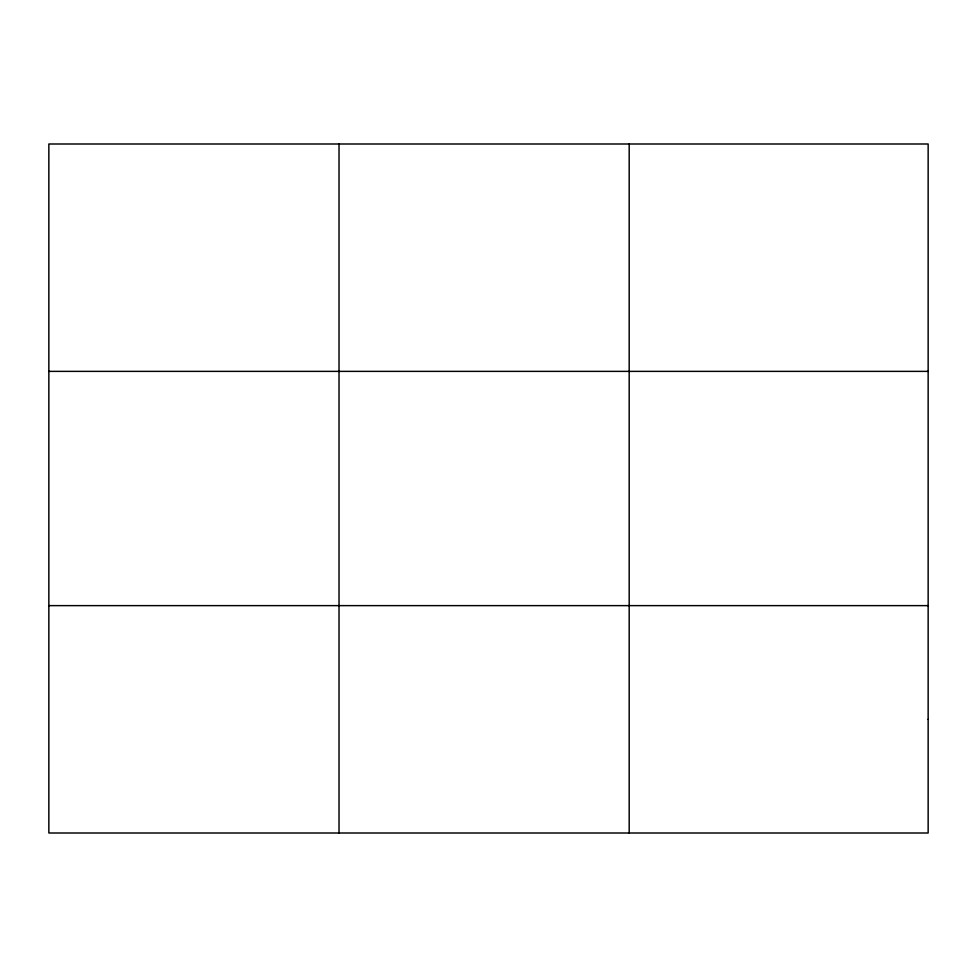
<?xml version="1.0" encoding="UTF-8"?>
<svg xmlns="http://www.w3.org/2000/svg" width="977" height="977" viewBox="0 0 977 977"><rect width="100%" height="100%" fill="white"/><g stroke="black" fill="none" stroke-linecap="round" stroke-linejoin="round"><path stroke-width="1.47" d="M339.019 833.002L339.019 143.998M629.188 833.002L629.188 143.998M48.85 371.37L928.15 371.37M48.85 605.63L928.15 605.63M928.15 719.316L928.15 833.002L48.85 833.002L48.85 143.998L928.15 143.998L928.15 719.316"/></g></svg>
